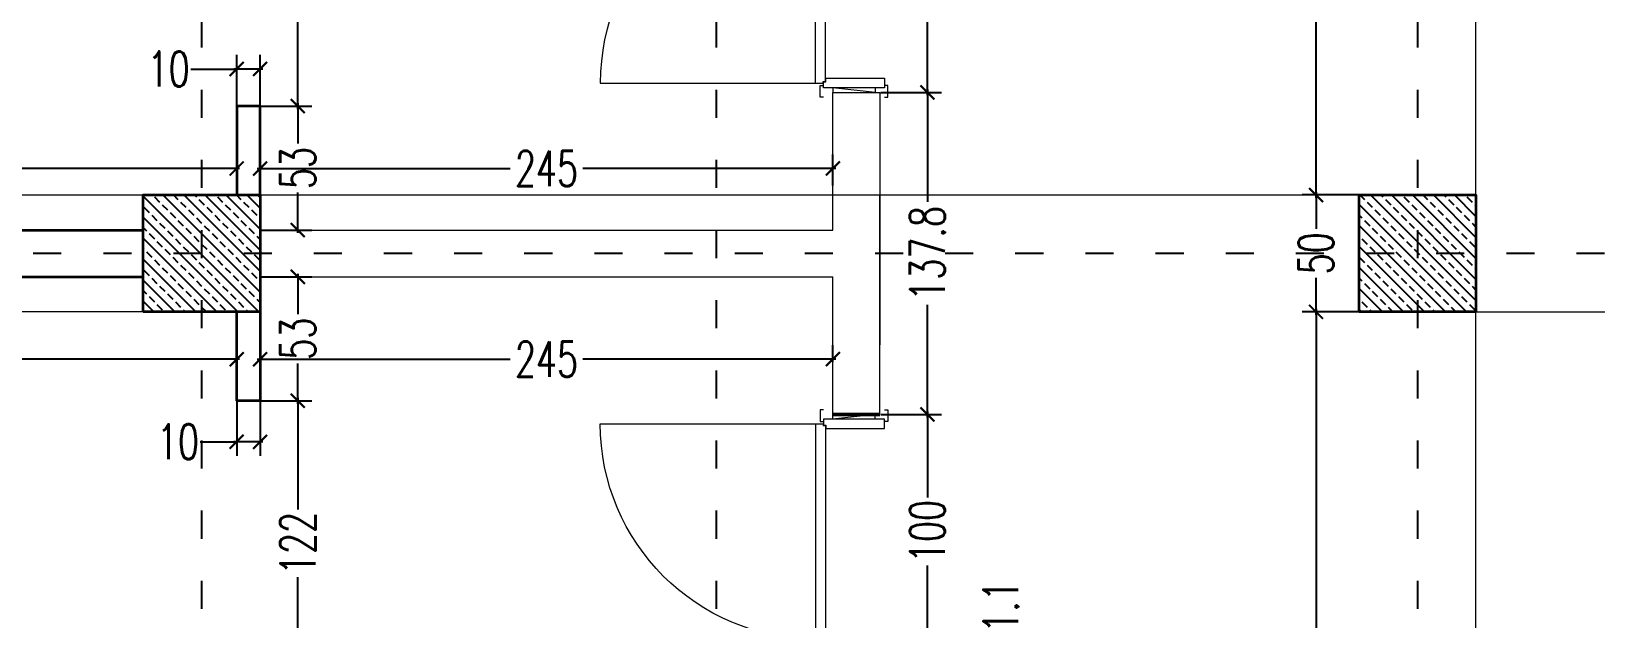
# Model space of a CAD drawing. Header units: centimetres. Extents: x -3207095 to 15275363, y -32656 to 4798027.
# Drawn here: x 685927 to 686596, y 4470456 to 4470707 of the extents above; entities that cross this region are included whole.
import ezdxf

# ---------------------------------------------------------------- set-up
doc = ezdxf.new("R2010")
doc.units = ezdxf.units.CM
doc.linetypes.add('ACAD_ISO03W100', pattern=[30, 12, -18])
doc.linetypes.add('DUZ', pattern=[500, 500])
doc.layers.get('0').update_dxf_attribs({"color": 1, "linetype": 'DUZ'})
doc.layers.add('DIM', color=1, linetype='DUZ')
doc.layers.add('KOLTAR_F', color=145, linetype='Continuous')
for name, color, linetype, lineweight in [('DUV', 220, 'Continuous', 50), ('DUVAR', 7, 'Continuous', 35), ('iç duvar', 7, 'Continuous', 50), ('KAPEN', 151, 'Continuous', 9), ('KOLON_F', 3, 'Continuous', 35)]:
    doc.layers.add(name, color=color, linetype=linetype, lineweight=lineweight)
doc.styles.add('DIM', font='ROMANSTW.SHX', dxfattribs={"width": 0.7})
doc.dimstyles.new('1_100', dxfattribs={"dimtxt": 15, "dimasz": 6, "dimexe": 6, "dimexo": 0, "dimgap": 2, "dimtad": 0, "dimdec": 1, "dimzin": 11, "dimdsep": 46, "dimtxsty": 'DIM', "dimblk": 'ARCHTICK', "dimcen": 3, "dimdle": 1.25, "dimclrt": 2, "dimadec": 0, "dimazin": 0, "dimtfac": 1.25, "dimtdec": 1, "dimtix": 1, "dimtofl": 0, "dimtmove": 1, "dimatfit": 3, "dimldrblk": 'ARCHTICK', "dimfxl": 20, "dimfxlon": 1, "dimtolj": 1, "dimtzin": 0, "dimarcsym": 0})
pattern_1 = [(135, (5191127.668, 3810003.487), (-4.4901280605, -4.4901280605), []), (135, (5191127.668, 3810007.977), (-4.4901280605, -4.4901280605), [3.175, -1.5875])]
pattern_2 = [(135, (5191127.668, 3810003.487), (-4.4901280605, -4.4901280605), []), (135, (5191127.668, 3810007.977), (-4.4901280605, -4.4901280605), [3.175, -1.5875])]

# ---------------------------------------------------------------- blocks, each defined once
blk = doc.blocks.new('K210')
for p, q in [((0.04, 0.985), (0.04, 0.032)), ((0.04, 0.032), (0.047, 0.032)), ((0.047, 0.032), (0.047, 0.022)), ((0.047, 0.022), (0.953, 0.022)), ((0.953, 0.032), (0.96, 0.032)), ((0.953, 0.022), (0.953, 0.032)), ((0.96, 0.032), (0.96, 0.065))]:
    blk.add_line(p, q)
for points in [[(-0.02, 0.03), (-0.02, 0.045), (0.03, 0.045), (0.03, 0.03)], [(0.04, 0.065), (0.96, 0.065)], [(1.02, 0.03), (1.02, 0.045), (0.97, 0.045), (0.97, 0.03)], [(0.02, -0.19), (0, -0.19), (0.02, -0.01), (0, -0.01)], [(0.98, -0.19), (1, -0.19), (0.98, -0.01), (1, -0.01)], [(-0.02, -0.23), (-0.02, -0.245), (0.03, -0.245), (0.03, -0.23)], [(1.02, -0.23), (1.02, -0.245), (0.97, -0.245), (0.97, -0.23)]]:
    blk.add_lwpolyline(points)
for points in [[(0.02, 0.03), (0.045, 0.03), (0.045, 0.02), (0.06, 0.02), (0.06, -0.23), (0.02, -0.23)], [(0.98, 0.03), (0.955, 0.03), (0.955, 0.02), (0.94, 0.02), (0.94, -0.23), (0.98, -0.23)]]:
    blk.add_lwpolyline(points, close=True)
blk.add_arc((0.04, 0.065), 0.92, 0, 90)
blk = doc.blocks.new('_ArchTick')
at = {"color": 0, "linetype": 'ByBlock', "const_width": 0.15}
blk.add_lwpolyline([(-0.5, -0.5), (0.5, 0.5)], dxfattribs=at)
blk = doc.blocks.new('*D558')
at = {"layer": 'Defpoints', "color": 0, "linetype": 'Continuous', "lineweight": 5, "transparency": 16777216}
for p in [(686495.2, 4472434.78), (686315.2, 4472416.97), (686495.2, 1.81)]:
    blk.add_point(p, dxfattribs=at)
at = {"layer": 'DIM', "color": 0, "linetype": 'Continuous', "lineweight": -2, "transparency": 16777216}
for p, q in [((686315.2, 4472416.97), (686315.2, 4472440.78)), ((686495.2, 4472414.78), (686495.2, 4472440.78)), ((686313.95, 4472434.78), (686390.7, 4472434.78)), ((686496.45, 4472434.78), (686419.7, 4472434.78))]:
    blk.add_line(p, q, dxfattribs=at)
at = {"layer": 'DIM', "color": 0, "linetype": 'Continuous', "lineweight": -2, "transparency": 16777216, "xscale": 6, "yscale": 6, "zscale": 6, "rotation": 180}
blk.add_blockref('_ArchTick', (686315.2, 4472434.78), dxfattribs=at)
at = {"layer": 'DIM', "color": 0, "linetype": 'Continuous', "lineweight": -2, "transparency": 16777216, "xscale": 6, "yscale": 6, "zscale": 6}
blk.add_blockref('_ArchTick', (686495.2, 4472434.78), dxfattribs=at)
at = {"layer": 'DIM', "color": 2, "linetype": 'Continuous', "lineweight": 5, "transparency": 16777216, "insert": (686405.2, 4472434.78), "char_height": 15, "attachment_point": 5, "style": 'DIM'}
blk.add_mtext('\\A1;180', dxfattribs=at)
blk = doc.blocks.new('*D695')
at = {"layer": 'Defpoints', "color": 0, "linetype": 'Continuous', "lineweight": 5, "transparency": 16777216}
for p in [(686290.2, 4470543.08), (686310.61, 4470543.08), (686290.2, 4470443.08)]:
    blk.add_point(p, dxfattribs=at)
at = {"layer": 'DIM', "color": 0, "linetype": 'Continuous', "lineweight": -2, "transparency": 16777216}
for p, q in [((686310.61, 4470544.33), (686310.61, 4470507.58)), ((686290.61, 4470543.08), (686316.61, 4470543.08)), ((686310.61, 4470441.83), (686310.61, 4470478.58)), ((686290.61, 4470443.08), (686316.61, 4470443.08))]:
    blk.add_line(p, q, dxfattribs=at)
at = {"layer": 'DIM', "color": 0, "linetype": 'Continuous', "lineweight": -2, "transparency": 16777216, "xscale": 6, "yscale": 6, "zscale": 6}
for p, rotation in [((686310.61, 4470543.08), 90), ((686310.61, 4470443.08), 270)]:
    blk.add_blockref('_ArchTick', p, dxfattribs=dict(at, rotation=rotation))
at = {"layer": 'DIM', "color": 2, "linetype": 'Continuous', "lineweight": 5, "transparency": 16777216, "insert": (686310.61, 4470493.08), "char_height": 15, "attachment_point": 5, "rotation": 90, "style": 'DIM'}
blk.add_mtext('\\A1;100', dxfattribs=at)
blk = doc.blocks.new('*D697')
at = {"layer": 'Defpoints', "color": 0, "linetype": 'Continuous', "lineweight": 5, "transparency": 16777216}
for p in [(686316.61, 4470443.08), (686341.97, 4470443.08), (686320.2, 4470431.97)]:
    blk.add_point(p, dxfattribs=at)
at = {"layer": 'DIM', "color": 0, "linetype": 'Continuous', "lineweight": -2, "transparency": 16777216}
for p, q in [((686341.97, 4470430.72), (686341.97, 4470444.33)), ((686321.97, 4470443.08), (686347.97, 4470443.08)), ((686321.97, 4470431.97), (686347.97, 4470431.97))]:
    blk.add_line(p, q, dxfattribs=at)
at = {"layer": 'DIM', "color": 0, "linetype": 'Continuous', "lineweight": -2, "transparency": 16777216, "xscale": 6, "yscale": 6, "zscale": 6}
for p, rotation in [((686341.97, 4470443.08), 90), ((686341.97, 4470431.97), 270)]:
    blk.add_blockref('_ArchTick', p, dxfattribs=dict(at, rotation=rotation))
at = {"layer": 'DIM', "color": 2, "linetype": 'Continuous', "lineweight": 5, "transparency": 16777216, "insert": (686341.97, 4470456.47), "char_height": 15, "attachment_point": 5, "rotation": 90, "style": 'DIM'}
blk.add_mtext('\\A1;11.1', dxfattribs=at)
blk = doc.blocks.new('*D698')
at = {"layer": 'Defpoints', "color": 0, "linetype": 'Continuous', "lineweight": 5, "transparency": 16777216}
for p in [(686290.19, 4470680.86), (686310.61, 4470680.86), (686290.2, 4470543.08)]:
    blk.add_point(p, dxfattribs=at)
at = {"layer": 'DIM', "color": 0, "linetype": 'Continuous', "lineweight": -2, "transparency": 16777216}
for p, q in [((686290.61, 4470680.86), (686316.61, 4470680.86)), ((686310.61, 4470682.11), (686310.61, 4470633.97)), ((686310.61, 4470541.83), (686310.61, 4470589.97)), ((686290.61, 4470543.08), (686316.61, 4470543.08))]:
    blk.add_line(p, q, dxfattribs=at)
at = {"layer": 'DIM', "color": 0, "linetype": 'Continuous', "lineweight": -2, "transparency": 16777216, "xscale": 6, "yscale": 6, "zscale": 6}
for p, rotation in [((686310.61, 4470680.86), 90), ((686310.61, 4470543.08), 270)]:
    blk.add_blockref('_ArchTick', p, dxfattribs=dict(at, rotation=rotation))
at = {"layer": 'DIM', "color": 2, "linetype": 'Continuous', "lineweight": 5, "transparency": 16777216, "insert": (686310.61, 4470611.97), "char_height": 15, "attachment_point": 5, "rotation": 90, "style": 'DIM'}
blk.add_mtext('\\A1;137.8', dxfattribs=at)
blk = doc.blocks.new('*D699')
at = {"layer": 'Defpoints', "color": 0, "linetype": 'Continuous', "lineweight": 5, "transparency": 16777216}
for p in [(686290.2, 4470780.86), (686310.61, 4470780.86), (686290.19, 4470680.86)]:
    blk.add_point(p, dxfattribs=at)
at = {"layer": 'DIM', "color": 0, "linetype": 'Continuous', "lineweight": -2, "transparency": 16777216}
for p, q in [((686290.61, 4470780.86), (686316.61, 4470780.86)), ((686310.61, 4470782.11), (686310.61, 4470745.36)), ((686310.61, 4470679.61), (686310.61, 4470716.36)), ((686290.61, 4470680.86), (686316.61, 4470680.86))]:
    blk.add_line(p, q, dxfattribs=at)
at = {"layer": 'DIM', "color": 0, "linetype": 'Continuous', "lineweight": -2, "transparency": 16777216, "xscale": 6, "yscale": 6, "zscale": 6}
for p, rotation in [((686310.61, 4470780.86), 90), ((686310.61, 4470680.86), 270)]:
    blk.add_blockref('_ArchTick', p, dxfattribs=dict(at, rotation=rotation))
at = {"layer": 'DIM', "color": 2, "linetype": 'Continuous', "lineweight": 5, "transparency": 16777216, "insert": (686310.61, 4470730.86), "char_height": 15, "attachment_point": 5, "rotation": 90, "style": 'DIM'}
blk.add_mtext('\\A1;100', dxfattribs=at)
blk = doc.blocks.new('*D737')
at = {"layer": 'Defpoints', "color": 0, "linetype": 'Continuous', "lineweight": 5, "transparency": 16777216}
for p in [(685475.2, 4470566.75), (685475.2, 4470565.66), (686015.2, 4470567.97)]:
    blk.add_point(p, dxfattribs=at)
at = {"layer": 'DIM', "color": 0, "linetype": 'Continuous', "lineweight": -2, "transparency": 16777216}
for p, q in [((685475.2, 4470565.66), (685475.2, 4470572.75)), ((685473.95, 4470566.75), (685729.7, 4470566.75)), ((686016.45, 4470566.75), (685760.7, 4470566.75)), ((686015.2, 4470567.97), (686015.2, 4470560.75))]:
    blk.add_line(p, q, dxfattribs=at)
at = {"layer": 'DIM', "color": 0, "linetype": 'Continuous', "lineweight": -2, "transparency": 16777216, "xscale": 6, "yscale": 6, "zscale": 6, "rotation": 180}
blk.add_blockref('_ArchTick', (685475.2, 4470566.75), dxfattribs=at)
at = {"layer": 'DIM', "color": 0, "linetype": 'Continuous', "lineweight": -2, "transparency": 16777216, "xscale": 6, "yscale": 6, "zscale": 6}
blk.add_blockref('_ArchTick', (686015.2, 4470566.75), dxfattribs=at)
at = {"layer": 'DIM', "color": 2, "linetype": 'Continuous', "lineweight": 5, "transparency": 16777216, "insert": (685745.2, 4470566.75), "char_height": 15, "attachment_point": 5, "style": 'DIM'}
blk.add_mtext('\\A1;540', dxfattribs=at)
blk = doc.blocks.new('*D738')
at = {"layer": 'Defpoints', "color": 0, "linetype": 'Continuous', "lineweight": 5, "transparency": 16777216}
for p in [(686025.2, 4470565.66), (686270.2, 4470566.75), (686270.2, 4470565.66)]:
    blk.add_point(p, dxfattribs=at)
at = {"layer": 'DIM', "color": 0, "linetype": 'Continuous', "lineweight": -2, "transparency": 16777216}
for p, q in [((686025.2, 4470565.66), (686025.2, 4470572.75)), ((686270.2, 4470565.66), (686270.2, 4470572.75)), ((686023.95, 4470566.75), (686132.2, 4470566.75)), ((686271.45, 4470566.75), (686163.2, 4470566.75))]:
    blk.add_line(p, q, dxfattribs=at)
at = {"layer": 'DIM', "color": 0, "linetype": 'Continuous', "lineweight": -2, "transparency": 16777216, "xscale": 6, "yscale": 6, "zscale": 6, "rotation": 180}
blk.add_blockref('_ArchTick', (686025.2, 4470566.75), dxfattribs=at)
at = {"layer": 'DIM', "color": 0, "linetype": 'Continuous', "lineweight": -2, "transparency": 16777216, "xscale": 6, "yscale": 6, "zscale": 6}
blk.add_blockref('_ArchTick', (686270.2, 4470566.75), dxfattribs=at)
at = {"layer": 'DIM', "color": 2, "linetype": 'Continuous', "lineweight": 5, "transparency": 16777216, "insert": (686147.7, 4470566.75), "char_height": 15, "attachment_point": 5, "style": 'DIM'}
blk.add_mtext('\\A1;245', dxfattribs=at)
blk = doc.blocks.new('*D739')
at = {"layer": 'Defpoints', "color": 0, "linetype": 'Continuous', "lineweight": 5, "transparency": 16777216}
for p in [(686025.2, 4470601.97), (686025.2, 4470548.97), (686041.35, 4470548.97)]:
    blk.add_point(p, dxfattribs=at)
at = {"layer": 'DIM', "color": 0, "linetype": 'Continuous', "lineweight": -2, "transparency": 16777216}
for p, q in [((686025.2, 4470601.97), (686047.35, 4470601.97)), ((686041.35, 4470603.22), (686041.35, 4470585.97)), ((686041.35, 4470547.72), (686041.35, 4470564.97)), ((686025.2, 4470548.97), (686047.35, 4470548.97))]:
    blk.add_line(p, q, dxfattribs=at)
at = {"layer": 'DIM', "color": 0, "linetype": 'Continuous', "lineweight": -2, "transparency": 16777216, "xscale": 6, "yscale": 6, "zscale": 6}
for p, rotation in [((686041.35, 4470601.97), 90), ((686041.35, 4470548.97), 270)]:
    blk.add_blockref('_ArchTick', p, dxfattribs=dict(at, rotation=rotation))
at = {"layer": 'DIM', "color": 2, "linetype": 'Continuous', "lineweight": 5, "transparency": 16777216, "insert": (686041.35, 4470575.47), "char_height": 15, "attachment_point": 5, "rotation": 90, "style": 'DIM'}
blk.add_mtext('\\A1;53', dxfattribs=at)
blk = doc.blocks.new('*D740')
at = {"layer": 'Defpoints', "color": 0, "linetype": 'Continuous', "lineweight": 5, "transparency": 16777216}
for p in [(686025.2, 4470548.97), (686025.2, 4470426.97), (686041.35, 4470426.97)]:
    blk.add_point(p, dxfattribs=at)
at = {"layer": 'DIM', "color": 0, "linetype": 'Continuous', "lineweight": -2, "transparency": 16777216}
for p, q in [((686025.2, 4470548.97), (686047.35, 4470548.97)), ((686041.35, 4470550.22), (686041.35, 4470502.47)), ((686041.35, 4470425.72), (686041.35, 4470473.47)), ((686025.2, 4470426.97), (686047.35, 4470426.97))]:
    blk.add_line(p, q, dxfattribs=at)
at = {"layer": 'DIM', "color": 0, "linetype": 'Continuous', "lineweight": -2, "transparency": 16777216, "xscale": 6, "yscale": 6, "zscale": 6}
for p, rotation in [((686041.35, 4470548.97), 90), ((686041.35, 4470426.97), 270)]:
    blk.add_blockref('_ArchTick', p, dxfattribs=dict(at, rotation=rotation))
at = {"layer": 'DIM', "color": 2, "linetype": 'Continuous', "lineweight": 5, "transparency": 16777216, "insert": (686041.35, 4470487.97), "char_height": 15, "attachment_point": 5, "rotation": 90, "style": 'DIM'}
blk.add_mtext('\\A1;122', dxfattribs=at)
blk = doc.blocks.new('*D745')
at = {"layer": 'Defpoints', "color": 0, "linetype": 'Continuous', "lineweight": 5, "transparency": 16777216}
for p in [(686015.2, 4470548.97), (686025.2, 4470548.97), (686015.2, 4470531.42)]:
    blk.add_point(p, dxfattribs=at)
at = {"layer": 'DIM', "color": 0, "linetype": 'Continuous', "lineweight": -2, "transparency": 16777216}
for p, q in [((686015.2, 4470548.97), (686015.2, 4470525.42)), ((686025.2, 4470548.97), (686025.2, 4470525.42)), ((685999.61, 4470531.42), (686015.2, 4470531.42)), ((686026.45, 4470531.42), (686013.95, 4470531.42))]:
    blk.add_line(p, q, dxfattribs=at)
at = {"layer": 'DIM', "color": 0, "linetype": 'Continuous', "lineweight": -2, "transparency": 16777216, "xscale": 6, "yscale": 6, "zscale": 6, "rotation": 180}
blk.add_blockref('_ArchTick', (686015.2, 4470531.42), dxfattribs=at)
at = {"layer": 'DIM', "color": 0, "linetype": 'Continuous', "lineweight": -2, "transparency": 16777216, "xscale": 6, "yscale": 6, "zscale": 6}
blk.add_blockref('_ArchTick', (686025.2, 4470531.42), dxfattribs=at)
at = {"layer": 'DIM', "color": 2, "linetype": 'Continuous', "lineweight": 5, "transparency": 16777216, "insert": (685990.11, 4470531.42), "char_height": 15, "attachment_point": 5, "style": 'DIM'}
blk.add_mtext('\\A1;10', dxfattribs=at)
blk = doc.blocks.new('*D769')
at = {"layer": 'Defpoints', "color": 0, "linetype": 'Continuous', "lineweight": 5, "transparency": 16777216}
for p in [(686025.2, 4470674.97), (686041.35, 4470674.97), (686025.2, 4470621.97)]:
    blk.add_point(p, dxfattribs=at)
at = {"layer": 'DIM', "color": 0, "linetype": 'Continuous', "lineweight": -2, "transparency": 16777216}
for p, q in [((686025.2, 4470674.97), (686047.35, 4470674.97)), ((686041.35, 4470676.22), (686041.35, 4470658.97)), ((686041.35, 4470620.72), (686041.35, 4470637.97)), ((686025.2, 4470621.97), (686047.35, 4470621.97))]:
    blk.add_line(p, q, dxfattribs=at)
at = {"layer": 'DIM', "color": 0, "linetype": 'Continuous', "lineweight": -2, "transparency": 16777216, "xscale": 6, "yscale": 6, "zscale": 6}
for p, rotation in [((686041.35, 4470674.97), 90), ((686041.35, 4470621.97), 270)]:
    blk.add_blockref('_ArchTick', p, dxfattribs=dict(at, rotation=rotation))
at = {"layer": 'DIM', "color": 2, "linetype": 'Continuous', "lineweight": 5, "transparency": 16777216, "insert": (686041.35, 4470648.47), "char_height": 15, "attachment_point": 5, "rotation": 90, "style": 'DIM'}
blk.add_mtext('\\A1;53', dxfattribs=at)
blk = doc.blocks.new('*D770')
at = {"layer": 'Defpoints', "color": 0, "linetype": 'Continuous', "lineweight": 5, "transparency": 16777216}
for p in [(686025.2, 4470796.97), (686041.35, 4470796.97), (686025.2, 4470674.97)]:
    blk.add_point(p, dxfattribs=at)
at = {"layer": 'DIM', "color": 0, "linetype": 'Continuous', "lineweight": -2, "transparency": 16777216}
for p, q in [((686025.2, 4470796.97), (686047.35, 4470796.97)), ((686041.35, 4470798.22), (686041.35, 4470750.47)), ((686041.35, 4470673.72), (686041.35, 4470721.47)), ((686025.2, 4470674.97), (686047.35, 4470674.97))]:
    blk.add_line(p, q, dxfattribs=at)
at = {"layer": 'DIM', "color": 0, "linetype": 'Continuous', "lineweight": -2, "transparency": 16777216, "xscale": 6, "yscale": 6, "zscale": 6}
for p, rotation in [((686041.35, 4470796.97), 90), ((686041.35, 4470674.97), 270)]:
    blk.add_blockref('_ArchTick', p, dxfattribs=dict(at, rotation=rotation))
at = {"layer": 'DIM', "color": 2, "linetype": 'Continuous', "lineweight": 5, "transparency": 16777216, "insert": (686041.35, 4470735.97), "char_height": 15, "attachment_point": 5, "rotation": 90, "style": 'DIM'}
blk.add_mtext('\\A1;122', dxfattribs=at)
blk = doc.blocks.new('*D783')
at = {"layer": 'Defpoints', "color": 0, "linetype": 'Continuous', "lineweight": 5, "transparency": 16777216}
for p in [(686025.2, 4470648.3), (686025.2, 4470641.01), (686270.2, 4470641.01)]:
    blk.add_point(p, dxfattribs=at)
at = {"layer": 'DIM', "color": 0, "linetype": 'Continuous', "lineweight": -2, "transparency": 16777216}
for p, q in [((686025.2, 4470641.01), (686025.2, 4470654.3)), ((686270.2, 4470641.01), (686270.2, 4470654.3)), ((686023.95, 4470648.3), (686132.2, 4470648.3)), ((686271.45, 4470648.3), (686163.2, 4470648.3))]:
    blk.add_line(p, q, dxfattribs=at)
at = {"layer": 'DIM', "color": 0, "linetype": 'Continuous', "lineweight": -2, "transparency": 16777216, "xscale": 6, "yscale": 6, "zscale": 6, "rotation": 180}
blk.add_blockref('_ArchTick', (686025.2, 4470648.3), dxfattribs=at)
at = {"layer": 'DIM', "color": 0, "linetype": 'Continuous', "lineweight": -2, "transparency": 16777216, "xscale": 6, "yscale": 6, "zscale": 6}
blk.add_blockref('_ArchTick', (686270.2, 4470648.3), dxfattribs=at)
at = {"layer": 'DIM', "color": 2, "linetype": 'Continuous', "lineweight": 5, "transparency": 16777216, "insert": (686147.7, 4470648.3), "char_height": 15, "attachment_point": 5, "style": 'DIM'}
blk.add_mtext('\\A1;245', dxfattribs=at)
blk = doc.blocks.new('*D784')
at = {"layer": 'Defpoints', "color": 0, "linetype": 'Continuous', "lineweight": 5, "transparency": 16777216}
for p in [(685475.2, 4470648.3), (685475.2, 4470648.3), (686015.2, 4470648.3)]:
    blk.add_point(p, dxfattribs=at)
at = {"layer": 'DIM', "color": 0, "linetype": 'Continuous', "lineweight": -2, "transparency": 16777216}
for p, q in [((685475.2, 4470648.3), (685475.2, 4470654.3)), ((686015.2, 4470648.3), (686015.2, 4470654.3)), ((685473.95, 4470648.3), (685729.7, 4470648.3)), ((686016.45, 4470648.3), (685760.7, 4470648.3))]:
    blk.add_line(p, q, dxfattribs=at)
at = {"layer": 'DIM', "color": 0, "linetype": 'Continuous', "lineweight": -2, "transparency": 16777216, "xscale": 6, "yscale": 6, "zscale": 6, "rotation": 180}
blk.add_blockref('_ArchTick', (685475.2, 4470648.3), dxfattribs=at)
at = {"layer": 'DIM', "color": 0, "linetype": 'Continuous', "lineweight": -2, "transparency": 16777216, "xscale": 6, "yscale": 6, "zscale": 6}
blk.add_blockref('_ArchTick', (686015.2, 4470648.3), dxfattribs=at)
at = {"layer": 'DIM', "color": 2, "linetype": 'Continuous', "lineweight": 5, "transparency": 16777216, "insert": (685745.2, 4470648.3), "char_height": 15, "attachment_point": 5, "style": 'DIM'}
blk.add_mtext('\\A1;540', dxfattribs=at)
blk = doc.blocks.new('*D785')
at = {"layer": 'Defpoints', "color": 0, "linetype": 'Continuous', "lineweight": 5, "transparency": 16777216}
for p in [(686015.2, 4470690.83), (686015.2, 4470674.97), (686025.2, 4470674.97)]:
    blk.add_point(p, dxfattribs=at)
at = {"layer": 'DIM', "color": 0, "linetype": 'Continuous', "lineweight": -2, "transparency": 16777216}
for p, q in [((686015.2, 4470674.97), (686015.2, 4470696.83)), ((686025.2, 4470674.97), (686025.2, 4470696.83)), ((685995.58, 4470690.83), (686015.2, 4470690.83)), ((686026.45, 4470690.83), (686013.95, 4470690.83))]:
    blk.add_line(p, q, dxfattribs=at)
at = {"layer": 'DIM', "color": 0, "linetype": 'Continuous', "lineweight": -2, "transparency": 16777216, "xscale": 6, "yscale": 6, "zscale": 6, "rotation": 180}
blk.add_blockref('_ArchTick', (686015.2, 4470690.83), dxfattribs=at)
at = {"layer": 'DIM', "color": 0, "linetype": 'Continuous', "lineweight": -2, "transparency": 16777216, "xscale": 6, "yscale": 6, "zscale": 6}
blk.add_blockref('_ArchTick', (686025.2, 4470690.83), dxfattribs=at)
at = {"layer": 'DIM', "color": 2, "linetype": 'Continuous', "lineweight": 5, "transparency": 16777216, "insert": (685986.08, 4470690.83), "char_height": 15, "attachment_point": 5, "style": 'DIM'}
blk.add_mtext('\\A1;10', dxfattribs=at)
blk = doc.blocks.new('*D906')
at = {"layer": 'Defpoints', "color": 0, "linetype": 'Continuous', "lineweight": 5, "transparency": 16777216}
for p in [(686495.2, 4471326.97), (686476.81, 4470636.97), (686495.2, 4470636.97)]:
    blk.add_point(p, dxfattribs=at)
at = {"layer": 'DIM', "color": 0, "linetype": 'Continuous', "lineweight": -2, "transparency": 16777216}
for p, q in [((686495.2, 4471326.97), (686470.81, 4471326.97)), ((686476.81, 4471328.22), (686476.81, 4470997.47)), ((686476.81, 4470635.72), (686476.81, 4470966.47)), ((686495.2, 4470636.97), (686470.81, 4470636.97))]:
    blk.add_line(p, q, dxfattribs=at)
at = {"layer": 'DIM', "color": 0, "linetype": 'Continuous', "lineweight": -2, "transparency": 16777216, "xscale": 6, "yscale": 6, "zscale": 6}
for p, rotation in [((686476.81, 4471326.97), 90), ((686476.81, 4470636.97), 270)]:
    blk.add_blockref('_ArchTick', p, dxfattribs=dict(at, rotation=rotation))
at = {"layer": 'DIM', "color": 2, "linetype": 'Continuous', "lineweight": 5, "transparency": 16777216, "insert": (686476.81, 4470981.97), "char_height": 15, "attachment_point": 5, "rotation": 90, "style": 'DIM'}
blk.add_mtext('\\A1;690', dxfattribs=at)
blk = doc.blocks.new('*D907')
at = {"layer": 'Defpoints', "color": 0, "linetype": 'Continuous', "lineweight": 5, "transparency": 16777216}
for p in [(686495.2, 4470636.97), (686476.81, 4470586.97), (686495.2, 4470586.97)]:
    blk.add_point(p, dxfattribs=at)
at = {"layer": 'DIM', "color": 0, "linetype": 'Continuous', "lineweight": -2, "transparency": 16777216}
for p, q in [((686476.81, 4470638.22), (686476.81, 4470622.47)), ((686495.2, 4470636.97), (686470.81, 4470636.97)), ((686476.81, 4470585.72), (686476.81, 4470601.47)), ((686495.2, 4470586.97), (686470.81, 4470586.97))]:
    blk.add_line(p, q, dxfattribs=at)
at = {"layer": 'DIM', "color": 0, "linetype": 'Continuous', "lineweight": -2, "transparency": 16777216, "xscale": 6, "yscale": 6, "zscale": 6}
for p, rotation in [((686476.81, 4470636.97), 90), ((686476.81, 4470586.97), 270)]:
    blk.add_blockref('_ArchTick', p, dxfattribs=dict(at, rotation=rotation))
at = {"layer": 'DIM', "color": 2, "linetype": 'Continuous', "lineweight": 5, "transparency": 16777216, "insert": (686476.81, 4470611.97), "char_height": 15, "attachment_point": 5, "rotation": 90, "style": 'DIM'}
blk.add_mtext('\\A1;50', dxfattribs=at)
blk = doc.blocks.new('*D908')
at = {"layer": 'Defpoints', "color": 0, "linetype": 'Continuous', "lineweight": 5, "transparency": 16777216}
for p in [(686495.2, 4470586.97), (686476.81, 4469896.97), (686495.2, 4469896.97)]:
    blk.add_point(p, dxfattribs=at)
at = {"layer": 'DIM', "color": 0, "linetype": 'Continuous', "lineweight": -2, "transparency": 16777216}
for p, q in [((686495.2, 4470586.97), (686470.81, 4470586.97)), ((686476.81, 4470588.22), (686476.81, 4470257.47)), ((686476.81, 4469895.72), (686476.81, 4470226.47)), ((686495.2, 4469896.97), (686470.81, 4469896.97))]:
    blk.add_line(p, q, dxfattribs=at)
at = {"layer": 'DIM', "color": 0, "linetype": 'Continuous', "lineweight": -2, "transparency": 16777216, "xscale": 6, "yscale": 6, "zscale": 6}
for p, rotation in [((686476.81, 4470586.97), 90), ((686476.81, 4469896.97), 270)]:
    blk.add_blockref('_ArchTick', p, dxfattribs=dict(at, rotation=rotation))
at = {"layer": 'DIM', "color": 2, "linetype": 'Continuous', "lineweight": 5, "transparency": 16777216, "insert": (686476.81, 4470241.97), "char_height": 15, "attachment_point": 5, "rotation": 90, "style": 'DIM'}
blk.add_mtext('\\A1;690', dxfattribs=at)

msp = doc.modelspace()

# ---------------------------------------------------------------- hatches: boundary and pattern name
at = {"layer": 'KOLTAR_F'}
h = msp.add_hatch(dxfattribs=at)
h.set_pattern_fill('ANSI33', color=256, angle=90, style=0)
h.set_pattern_definition(pattern_1)
h.paths.add_polyline_path([(685975.2, 4470586.97), (685975.2, 4470636.97), (686025.2, 4470636.97), (686025.2, 4470586.97)])
h = msp.add_hatch(dxfattribs=at)
h.set_pattern_fill('ANSI33', color=256, angle=90, style=0)
h.set_pattern_definition(pattern_2)
h.paths.add_polyline_path([(685975.2, 4470586.97), (685975.2, 4470636.97), (686025.2, 4470636.97), (686025.2, 4470586.97)])
h = msp.add_hatch(dxfattribs=at)
h.set_pattern_fill('ANSI33', color=256, angle=90, style=0)
h.set_pattern_definition(pattern_1)
h.paths.add_polyline_path([(685975.2, 4470586.97), (685975.2, 4470636.97), (686025.2, 4470636.97), (686025.2, 4470586.97)])
h = msp.add_hatch(dxfattribs=at)
h.set_pattern_fill('ANSI33', color=256, angle=90, style=0)
h.set_pattern_definition(pattern_2)
h.paths.add_polyline_path([(685975.2, 4470586.97), (685975.2, 4470636.97), (686025.2, 4470636.97), (686025.2, 4470586.97)])
h = msp.add_hatch(dxfattribs=at)
h.set_pattern_fill('ANSI33', color=256, angle=90, style=0)
h.set_pattern_definition([(135, (5190907.668, 3810003.487), (-4.4901280605, -4.4901280605), []), (135, (5190907.668, 3810007.977), (-4.4901280605, -4.4901280605), [3.175, -1.5875])])
h.paths.add_polyline_path([(686495.2, 4470586.97), (686495.2, 4470636.97), (686545.2, 4470636.97), (686545.2, 4470586.97)])

# ---------------------------------------------------------------- linework, layer by layer
at = {"color": 232, "linetype": 'ACAD_ISO03W100'}
for p, q in [((686000.2, 4472511.97), (686000.2, 4469381.97)), ((686220.2, 4472511.97), (686220.2, 4469381.97)), ((686520.2, 4472511.97), (686520.2, 4469381.97)), ((689300.2, 4470611.97), (685360.2, 4470611.97))]:
    msp.add_line(p, q, dxfattribs=at)
at = {"layer": 'DUV'}
msp.add_line((686270.2, 4470543.08), (686290.2, 4470543.08), dxfattribs=at)
at = {"layer": 'DUVAR'}
for p, q in [((685505.2, 4470621.97), (685975.2, 4470621.97)), ((685505.2, 4470601.97), (685975.2, 4470601.97))]:
    msp.add_line(p, q, dxfattribs=at)
for points in [[(686025.2, 4470636.97), (686025.2, 4470674.97), (686015.2, 4470674.97), (686015.2, 4470636.97)], [(686025.2, 4470586.97), (686025.2, 4470548.97), (686015.2, 4470548.97), (686015.2, 4470586.97)]]:
    msp.add_lwpolyline(points, dxfattribs=at)
at = {"layer": 'iç duvar', "color": 252, "linetype": 'Continuous', "lineweight": 5, "true_color": 0x939598}
for p, q in [((686545.2, 4470636.97), (686545.2, 4471326.97)), ((685505.2, 4470636.97), (685975.2, 4470636.97)), ((686025.2, 4470636.97), (686495.2, 4470636.97)), ((685975.2, 4470586.97), (685505.2, 4470586.97))]:
    msp.add_line(p, q, dxfattribs=at)
at = {"layer": 'iç duvar', "color": 7, "lineweight": 18}
for p, q in [((686270.2, 4470680.85), (686290.2, 4470680.86)), ((686270.2, 4470621.97), (686270.2, 4470680.85)), ((686290.2, 4470680.86), (686290.2, 4470572.89)), ((686290.2, 4470543.08), (686290.2, 4470636.97)), ((686025.2, 4470621.97), (686270.2, 4470621.97)), ((686025.2, 4470601.97), (686270.2, 4470601.97)), ((686270.2, 4470543.08), (686270.2, 4470601.97))]:
    msp.add_line(p, q, dxfattribs=at)
at = {"layer": 'iç duvar', "color": 7, "linetype": 'Continuous', "lineweight": 5}
msp.add_lwpolyline([(686545.2, 4470586.97), (688115.2, 4470586.97), (688115.2, 4469526.97), (686545.2, 4469526.97)], close=True, dxfattribs=at)
at = {"layer": 'KOLON_F'}
for points in [[(685975.2, 4470586.97), (685975.2, 4470636.97), (686025.2, 4470636.97), (686025.2, 4470586.97)], [(685975.2, 4470586.97), (685975.2, 4470636.97), (686025.2, 4470636.97), (686025.2, 4470586.97)], [(685975.2, 4470586.97), (685975.2, 4470636.97), (686025.2, 4470636.97), (686025.2, 4470586.97)], [(685975.2, 4470586.97), (685975.2, 4470636.97), (686025.2, 4470636.97), (686025.2, 4470586.97)], [(686495.2, 4470586.97), (686495.2, 4470636.97), (686545.2, 4470636.97), (686545.2, 4470586.97)]]:
    msp.add_lwpolyline(points, close=True, dxfattribs=at)

# ---------------------------------------------------------------- block references
at = {"layer": 'KAPEN', "yscale": 100, "zscale": 100}
for p, xscale, rotation in [((686269.2, 4470680.85), 100, 90.00000000000001), ((686269.2, 4470543.08), -100, 90)]:
    msp.add_blockref('K210', p, dxfattribs=dict(at, xscale=xscale, rotation=rotation))

# ---------------------------------------------------------------- dimensions: what is measured, and where the dimension line sits
at = {"layer": 'DIM', "linetype": 'Continuous', "lineweight": 5}
for base, p1, p2, picture, middle in [((686495.2, 4472434.78), (686315.2, 4472416.97), (686495.2, 1.81), '*D558', (686405.2, 4472434.78)), ((685475.2, 4470648.3), (686015.2, 4470648.3), (685475.2, 4470648.3), '*D784', (685745.2, 4470648.3)), ((686025.2, 4470648.3), (686270.2, 4470641.01), (686025.2, 4470641.01), '*D783', (686147.7, 4470648.3)), ((685475.2, 4470566.75), (686015.2, 4470567.97), (685475.2, 4470565.66), '*D737', (685745.2, 4470566.75)), ((686270.2, 4470566.75), (686025.2, 4470565.66), (686270.2, 4470565.66), '*D738', (686147.7, 4470566.75))]:
    dim = msp.add_linear_dim(base=base, p1=p1, p2=p2, dimstyle='1_100', dxfattribs=at)
    dim.commit()
    dim.dimension.update_dxf_attribs({"geometry": picture, "text_midpoint": middle})
for base, p1, p2, picture, middle in [((686476.81, 4470636.97), (686495.2, 4471326.97), (686495.2, 4470636.97), '*D906', (686476.81, 4470981.97)), ((686041.35, 4470796.97), (686025.2, 4470674.97), (686025.2, 4470796.97), '*D770', (686041.35, 4470735.97)), ((686310.61, 4470780.86), (686290.19, 4470680.86), (686290.2, 4470780.86), '*D699', (686310.61, 4470730.86)), ((686041.35, 4470674.97), (686025.2, 4470621.97), (686025.2, 4470674.97), '*D769', (686041.35, 4470648.47)), ((686310.61, 4470680.86), (686290.2, 4470543.08), (686290.19, 4470680.86), '*D698', (686310.61, 4470611.97)), ((686476.81, 4470586.97), (686495.2, 4470636.97), (686495.2, 4470586.97), '*D907', (686476.81, 4470611.97)), ((686041.35, 4470548.97), (686025.2, 4470601.97), (686025.2, 4470548.97), '*D739', (686041.35, 4470575.47)), ((686476.81, 4469896.97), (686495.2, 4470586.97), (686495.2, 4469896.97), '*D908', (686476.81, 4470241.97)), ((686041.35, 4470426.97), (686025.2, 4470548.97), (686025.2, 4470426.97), '*D740', (686041.35, 4470487.97)), ((686310.61, 4470543.08), (686290.2, 4470443.08), (686290.2, 4470543.08), '*D695', (686310.61, 4470493.08))]:
    dim = msp.add_linear_dim(base=base, p1=p1, p2=p2, angle=90, dimstyle='1_100', dxfattribs=at)
    dim.commit()
    dim.dimension.update_dxf_attribs({"geometry": picture, "text_midpoint": middle})
for base, p1, p2, picture, middle in [((686015.2, 4470690.83), (686025.2, 4470674.97), (686015.2, 4470674.97), '*D785', (685986.08, 4470700.03)), ((686015.2, 4470531.42), (686025.2, 4470548.97), (686015.2, 4470548.97), '*D745', (685990.11, 4470531.42))]:
    dim = msp.add_linear_dim(base=base, p1=p1, p2=p2, dimstyle='1_100', dxfattribs=at)
    dim.commit()
    dim.dimension.update_dxf_attribs({"geometry": picture, "text_midpoint": middle, "dimtype": 160})
dim = msp.add_linear_dim(base=(686341.97, 4470443.08), p1=(686320.2, 4470431.97), p2=(686316.61, 4470443.08), angle=90, dimstyle='1_100', dxfattribs=at)
dim.commit()
dim.dimension.update_dxf_attribs({"geometry": '*D697', "text_midpoint": (686341.97, 4470456.47), "dimtype": 160})

doc.saveas('drawing.dxf')
